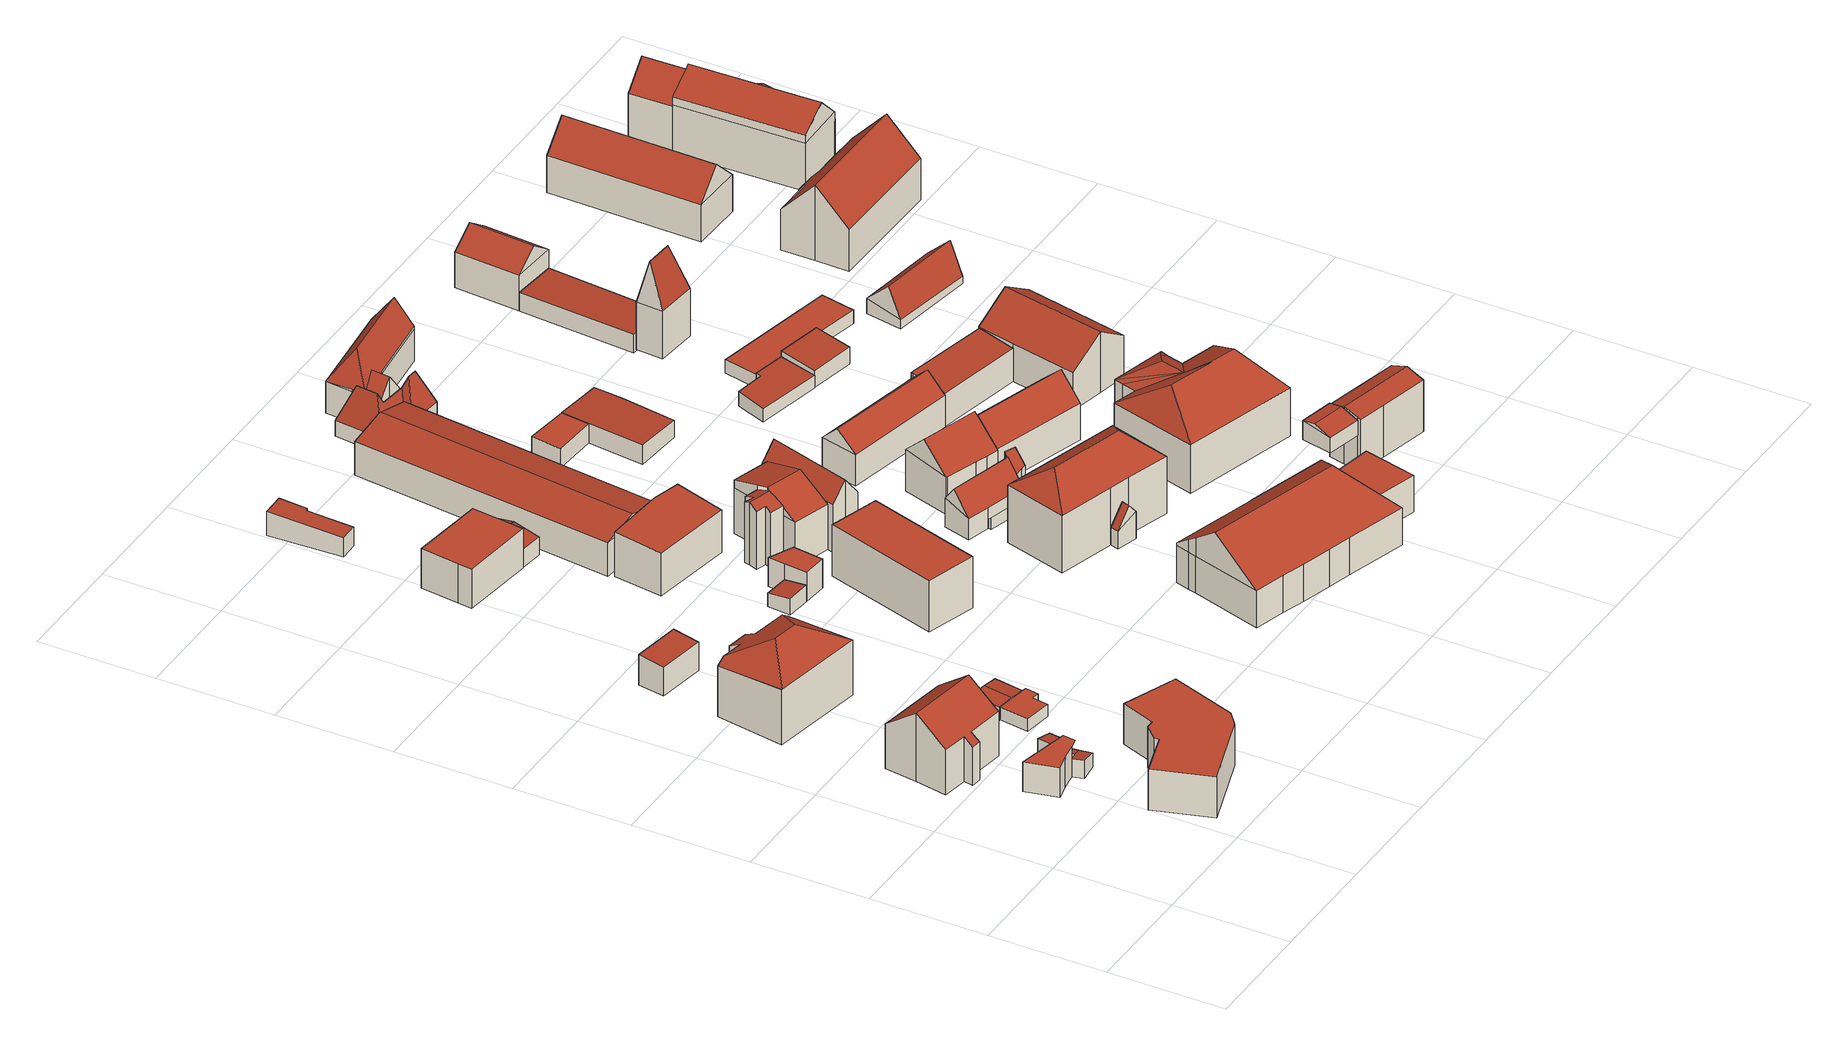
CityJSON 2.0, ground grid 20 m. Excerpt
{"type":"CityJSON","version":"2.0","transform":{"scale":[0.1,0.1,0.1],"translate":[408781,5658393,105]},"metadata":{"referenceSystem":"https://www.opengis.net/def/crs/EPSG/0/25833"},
"CityObjects":{
"building1":{"type":"Building","attributes":{"Dachtyp_tdc":"tdcGableRoof","Gemeindeschluessel":14612000,"Dachneigung":37.03,"QualitaetDacherkennung":81,"Geometrietyp2DReferenz":"3000","measuredHeight":12.24,"function":"31001_9998","roofType":"3100"},"geometry":[{"type":"Solid","lod":"2","boundaries":[[[[0,1,2,3]],[[1,4,5,2]],[[4,6,7,5]],[[6,8,9,7]],[[8,10,11,9]],[[10,12,13,11]],[[12,14,15,13]],[[14,16,17,15]],[[16,18,19,17]],[[18,0,3,19]],[[14,12,10,8]],[[8,6,4,1,0,18,16,14]],[[3,2,5,7,9,11,13,15,17,19]]]],"semantics":{"surfaces":[{"type":"WallSurface"},{"type":"RoofSurface"},{"type":"GroundSurface"}],"values":[[0,0,0,0,0,0,0,0,0,0,1,1,2]]}}]},
"building2":{"type":"Building","attributes":{"Gemeindeschluessel":14612000,"Geometrietyp2DReferenz":"3000","function":"31001_9998","roofType":"9999"},"children":["building2-1","building2-2","building2-3"]},
"building2-1":{"type":"BuildingPart","attributes":{"Dachtyp_tdc":"tdcPolyFlatRoof","Dachneigung":12.46,"QualitaetDacherkennung":69,"Geometrietyp2DReferenz":"3000","measuredHeight":3.25,"roofType":"2100"},"parents":["building2"],"geometry":[{"type":"MultiSurface","lod":"2","boundaries":[[[20,21,22,23,24]],[[25,26,27,28,29]],[[24,23,26,25]],[[23,22,27,26]],[[24,25,29,20]]],"semantics":{"surfaces":[{"type":"RoofSurface"},{"type":"GroundSurface"},{"type":"WallSurface"}],"values":[0,1,2,2,2]}}]},
"building2-2":{"type":"BuildingPart","attributes":{"Dachtyp_tdc":"tdcPolyFlatRoof","Dachneigung":0,"QualitaetDacherkennung":27,"Geometrietyp2DReferenz":"3000","measuredHeight":5.3,"roofType":"1000"},"parents":["building2"],"geometry":[{"type":"MultiSurface","lod":"2","boundaries":[[[30,31,32,33,34]],[[35,36,37,27,22]],[[36,38,39,37]],[[38,30,34,39]],[[38,36,35,40,31,30]],[[34,33,28,27,37,39]]],"semantics":{"surfaces":[{"type":"WallSurface"},{"type":"RoofSurface"},{"type":"GroundSurface"}],"values":[0,0,0,0,1,2]}}]},
"building2-3":{"type":"BuildingPart","attributes":{"Dachtyp_tdc":"tdcPolyFlatRoof","Dachneigung":10.41,"QualitaetDacherkennung":54,"Geometrietyp2DReferenz":"3000","measuredHeight":2.76,"roofType":"2100"},"parents":["building2"],"geometry":[{"type":"MultiSurface","lod":"2","boundaries":[[[41,42,43,44]],[[42,45,46,43]],[[45,47,48,46]],[[47,20,29,48]],[[32,49,50,33]],[[49,51,52,50]],[[51,41,44,52]],[[51,49,32,21,20,47,45,42,41]],[[44,43,46,48,29,28,33,50,52]]],"semantics":{"surfaces":[{"type":"WallSurface"},{"type":"RoofSurface"},{"type":"GroundSurface"}],"values":[0,0,0,0,0,0,0,1,2]}}]},
"building3":{"type":"Building","attributes":{"Dachtyp_tdc":"tdcPolyFlatRoof","Gemeindeschluessel":14612000,"Dachneigung":0,"QualitaetDacherkennung":83,"Geometrietyp2DReferenz":"3000","measuredHeight":7.29,"function":"31001_9998","roofType":"1000"},"geometry":[{"type":"Solid","lod":"2","boundaries":[[[[53,54,55,56]],[[54,57,58,55]],[[57,59,60,58]],[[59,61,62,60]],[[61,63,64,62]],[[63,65,66,64]],[[65,67,68,66]],[[67,69,70,68]],[[69,71,72,70]],[[71,53,56,72]],[[71,69,67,65,63,61,59,57,54,53]],[[56,55,58,60,62,64,66,68,70,72]]]],"semantics":{"surfaces":[{"type":"WallSurface"},{"type":"RoofSurface"},{"type":"GroundSurface"}],"values":[[0,0,0,0,0,0,0,0,0,0,1,2]]}}]},
"building4":{"type":"Building","attributes":{"Dachtyp_tdc":"tdcFreeFormRoof","Gemeindeschluessel":14612000,"Dachneigung":29.68,"QualitaetDacherkennung":54,"Geometrietyp2DReferenz":"3000","measuredHeight":13.3,"function":"31001_9998","roofType":"5000"},"geometry":[{"type":"Solid","lod":"2","boundaries":[[[[73,74,75,76]],[[74,77,78,75]],[[77,79,80,78]],[[79,81,82,80]],[[81,83,84,82]],[[83,85,86,84]],[[85,87,88,86]],[[87,73,76,88]],[[89,90,74,91]],[[87,85,92,93]],[[87,93,89,91,73]],[[93,92,83,81,79,77,90,89]],[[74,73,91]],[[85,83,92]],[[77,74,90]],[[76,75,78,80,82,84,86,88]]]],"semantics":{"surfaces":[{"type":"WallSurface"},{"type":"RoofSurface"},{"type":"GroundSurface"}],"values":[[0,0,0,0,0,0,0,0,1,1,1,1,0,0,0,2]]}}]},
"building5":{"type":"Building","attributes":{"Dachtyp_tdc":"tdcPolyFlatRoof","Gemeindeschluessel":14612000,"Dachneigung":3.24,"QualitaetDacherkennung":75,"Geometrietyp2DReferenz":"3000","measuredHeight":5.41,"function":"31001_9998","roofType":"2100"},"geometry":[{"type":"Solid","lod":"2","boundaries":[[[[94,95,96,97]],[[95,98,99,96]],[[98,100,101,99]],[[100,94,97,101]],[[100,98,95,94]],[[97,96,99,101]]]],"semantics":{"surfaces":[{"type":"WallSurface"},{"type":"RoofSurface"},{"type":"GroundSurface"}],"values":[[0,0,0,0,1,2]]}}]},
"building6":{"type":"Building","attributes":{"Gemeindeschluessel":14612000,"Dachorientierung":0,"MittlereTraufHoehe":115.05,"ObjektHoehe":2.23,"BodenHoehe":112.82,"Geometrietyp2DReferenz":"3000","BezugspunktDach":"2000","AbsoluteHoehe":115.05,"Dachflaeche":27.82,"measuredHeight":2.23,"function":"31001_9998","storeysAboveGround":1},"geometry":[{"type":"MultiSurface","lod":"2","boundaries":[[[102,103,104,105,106,107,108]],[[108,107,109,110]],[[107,106,111,109]],[[106,105,112,111]],[[105,104,113,112]],[[104,103,114,113]],[[103,102,115,114]],[[102,108,110,115]],[[110,109,111,112,113,114,115]]],"semantics":{"surfaces":[{"type":"RoofSurface"},{"type":"WallSurface"},{"type":"GroundSurface"}],"values":[0,1,1,1,1,1,1,1,2]}}]},
"building7":{"type":"Building","attributes":{"Gemeindeschluessel":14612000,"Dachneigung":81.96,"Dachorientierung":9.38,"MittlereTraufHoehe":114.86,"QualitaetDacherkennung":91,"ObjektHoehe":2.61,"BodenHoehe":112.64,"Geometrietyp2DReferenz":"3000","AbsoluteHoehe":115.25,"Dachflaeche":28.86,"measuredHeight":2.61,"function":"31001_9998","roofType":"3100","storeysAboveGround":1},"geometry":[{"type":"MultiSurface","lod":"2","boundaries":[[[116,117,118,119]],[[117,120,121,118]],[[120,122,123,121]],[[122,116,119,123]],[[120,117,124]],[[116,122,125]],[[117,116,125,124]],[[122,120,124,125]],[[119,118,121,123]]],"semantics":{"surfaces":[{"type":"WallSurface"},{"type":"RoofSurface"},{"type":"GroundSurface"}],"values":[0,0,0,0,0,0,1,1,2]}}]},
"building8":{"type":"Building","attributes":{"Dachtyp_tdc":"tdcPolyFlatRoof","Gemeindeschluessel":14612000,"Dachneigung":0,"QualitaetDacherkennung":66,"Geometrietyp2DReferenz":"3000","measuredHeight":7.03,"function":"31001_9998","roofType":"1000"},"geometry":[{"type":"Solid","lod":"2","boundaries":[[[[126,127,128,129]],[[127,130,131,128]],[[130,132,133,131]],[[132,134,135,133]],[[134,136,137,135]],[[136,126,129,137]],[[136,134,132,130,127,126]],[[129,128,131,133,135,137]]]],"semantics":{"surfaces":[{"type":"WallSurface"},{"type":"RoofSurface"},{"type":"GroundSurface"}],"values":[[0,0,0,0,0,0,1,2]]}}]},
"building9":{"type":"Building","attributes":{"Dachtyp_tdc":"tdcPolyFlatRoof","Gemeindeschluessel":14612000,"Dachneigung":7.62,"QualitaetDacherkennung":81,"Geometrietyp2DReferenz":"3000","measuredHeight":2.92,"function":"31001_9998","roofType":"2100"},"geometry":[{"type":"Solid","lod":"2","boundaries":[[[[138,139,140,141]],[[139,142,143,140]],[[142,144,145,143]],[[144,138,141,145]],[[144,142,139,138]],[[141,140,143,145]]]],"semantics":{"surfaces":[{"type":"WallSurface"},{"type":"RoofSurface"},{"type":"GroundSurface"}],"values":[[0,0,0,0,1,2]]}}]},
"building10":{"type":"Building","attributes":{"Dachtyp_tdc":"tdcPolyFlatRoof","Gemeindeschluessel":14612000,"Dachneigung":4.09,"QualitaetDacherkennung":91,"Geometrietyp2DReferenz":"3000","measuredHeight":4.33,"function":"31001_9998","roofType":"2100"},"geometry":[{"type":"Solid","lod":"2","boundaries":[[[[146,147,148,149]],[[147,150,151,148]],[[150,152,153,151]],[[152,154,155,153]],[[154,156,157,155]],[[156,146,149,157]],[[156,154,152,150,147,146]],[[149,148,151,153,155,157]]]],"semantics":{"surfaces":[{"type":"WallSurface"},{"type":"RoofSurface"},{"type":"GroundSurface"}],"values":[[0,0,0,0,0,0,1,2]]}}]},
"building11":{"type":"Building","attributes":{"Dachtyp_tdc":"tdcPolyFlatRoof","Gemeindeschluessel":14612000,"Dachneigung":0,"QualitaetDacherkennung":78,"Geometrietyp2DReferenz":"3000","measuredHeight":5.17,"function":"31001_9998","roofType":"1000"},"geometry":[{"type":"Solid","lod":"2","boundaries":[[[[158,159,141,140]],[[159,160,161,141]],[[160,162,163,161]],[[162,164,165,163]],[[164,158,140,165]],[[164,162,160,159,158]],[[140,141,161,163,165]]]],"semantics":{"surfaces":[{"type":"WallSurface"},{"type":"RoofSurface"},{"type":"GroundSurface"}],"values":[[0,0,0,0,0,1,2]]}}]},
"building12":{"type":"Building","attributes":{"Dachtyp_tdc":"tdcPolyFlatRoof","Gemeindeschluessel":14612000,"Dachneigung":11.57,"QualitaetDacherkennung":84,"Geometrietyp2DReferenz":"3000","measuredHeight":4.16,"function":"31001_9998","roofType":"2100"},"geometry":[{"type":"Solid","lod":"2","boundaries":[[[[166,167,168,169]],[[167,170,171,168]],[[170,172,173,171]],[[172,166,169,173]],[[172,170,167,166]],[[169,168,171,173]]]],"semantics":{"surfaces":[{"type":"WallSurface"},{"type":"RoofSurface"},{"type":"GroundSurface"}],"values":[[0,0,0,0,1,2]]}}]},
"building13":{"type":"Building","attributes":{"Dachtyp_tdc":"tdcPolyFlatRoof","Gemeindeschluessel":14612000,"Dachneigung":0,"QualitaetDacherkennung":33,"Geometrietyp2DReferenz":"3000","measuredHeight":9.21,"function":"31001_9998","roofType":"1000"},"geometry":[{"type":"Solid","lod":"2","boundaries":[[[[174,175,176,177]],[[175,178,179,176]],[[178,180,181,179]],[[180,174,177,181]],[[180,178,175,174]],[[177,176,179,181]]]],"semantics":{"surfaces":[{"type":"WallSurface"},{"type":"RoofSurface"},{"type":"GroundSurface"}],"values":[[0,0,0,0,1,2]]}}]},
"building14":{"type":"Building","attributes":{"Dachtyp_tdc":"tdcPolyFlatRoof","Gemeindeschluessel":14612000,"Dachneigung":11.7,"QualitaetDacherkennung":75,"Geometrietyp2DReferenz":"3000","measuredHeight":4.23,"function":"31001_9998","roofType":"2100"},"geometry":[{"type":"Solid","lod":"2","boundaries":[[[[167,182,133,135]],[[182,183,184,133]],[[183,170,185,184]],[[170,167,135,185]],[[170,183,182,167]],[[135,133,184,185]]]],"semantics":{"surfaces":[{"type":"WallSurface"},{"type":"RoofSurface"},{"type":"GroundSurface"}],"values":[[0,0,0,0,1,2]]}}]},
"building15":{"type":"Building","attributes":{"Dachtyp_tdc":"tdcPolyFlatRoof","Gemeindeschluessel":14612000,"Dachneigung":2.87,"QualitaetDacherkennung":82,"Geometrietyp2DReferenz":"3000","measuredHeight":7.99,"function":"31001_9998","roofType":"2100"},"geometry":[{"type":"Solid","lod":"2","boundaries":[[[[186,187,188,189]],[[187,190,191,188]],[[190,192,193,191]],[[192,194,195,193]],[[194,186,189,195]],[[194,192,190,187,186]],[[189,188,191,193,195]]]],"semantics":{"surfaces":[{"type":"WallSurface"},{"type":"RoofSurface"},{"type":"GroundSurface"}],"values":[[0,0,0,0,0,1,2]]}}]},
"building16":{"type":"Building","attributes":{"Gemeindeschluessel":14612000,"Geometrietyp2DReferenz":"3000","function":"31001_9998","roofType":"9999"},"children":["building16-1","building16-2","building16-3"]},
"building16-1":{"type":"BuildingPart","attributes":{"Dachtyp_tdc":"tdcGableRoof","Dachneigung":16.23,"QualitaetDacherkennung":48,"Geometrietyp2DReferenz":"3000","measuredHeight":11.47,"roofType":"3100"},"parents":["building16"],"geometry":[{"type":"MultiSurface","lod":"2","boundaries":[[[196,197,198,199]],[[197,200,201,198]],[[202,203,204,205]],[[203,206,207,204]],[[196,208,209,210,211,212,197]],[[213,214,210,209,215]],[[203,213,215,216,206]],[[217,214,202]],[[202,214,213,203]],[[197,212,200]],[[198,201,218,205,204,207,199]]],"semantics":{"surfaces":[{"type":"WallSurface"},{"type":"RoofSurface"},{"type":"GroundSurface"}],"values":[0,0,0,0,1,1,0,0,0,0,2]}}]},
"building16-2":{"type":"BuildingPart","attributes":{"Dachtyp_tdc":"tdcGableRoof","Dachneigung":51.75,"QualitaetDacherkennung":57,"Geometrietyp2DReferenz":"3000","measuredHeight":11.79,"roofType":"3100"},"parents":["building16"],"geometry":[{"type":"MultiSurface","lod":"2","boundaries":[[[219,220,221,222]],[[220,223,199,221]],[[223,196,199]],[[216,207,206]],[[216,224,225,207]],[[224,226,227,225]],[[226,228,229,227]],[[228,230,231,229]],[[230,219,222,231]],[[226,224,216,208,223,220,219]],[[219,230,228,226]],[[222,221,199,207,225,227,229,231]]],"semantics":{"surfaces":[{"type":"WallSurface"},{"type":"RoofSurface"},{"type":"GroundSurface"}],"values":[0,0,0,0,0,0,0,0,0,1,1,2]}}]},
"building16-3":{"type":"BuildingPart","attributes":{"Dachtyp_tdc":"tdcGableRoof","Dachneigung":27.98,"QualitaetDacherkennung":37,"Geometrietyp2DReferenz":"3000","measuredHeight":11.15,"roofType":"3100"},"parents":["building16"],"geometry":[{"type":"MultiSurface","lod":"2","boundaries":[[[232,217,202,205,233]],[[234,235,236,201,200,212]],[[235,237,238,236]],[[237,239,240,238]],[[239,241,242,240]],[[241,243,244,242]],[[243,245,246,244]],[[245,232,233,246]],[[241,239,237,235,234,211]],[[211,217,232,245,243,241]],[[233,205,218,201,236,238,240,242,244,246]]],"semantics":{"surfaces":[{"type":"WallSurface"},{"type":"RoofSurface"},{"type":"GroundSurface"}],"values":[0,0,0,0,0,0,0,0,1,1,2]}}]},
"building17":{"type":"Building","attributes":{"Dachtyp_tdc":"tdcFreeFormRoof","Gemeindeschluessel":14612000,"Dachneigung":14.49,"QualitaetDacherkennung":58,"Geometrietyp2DReferenz":"3000","measuredHeight":7.7,"function":"31001_9998","roofType":"5000"},"geometry":[{"type":"Solid","lod":"2","boundaries":[[[[247,248,249,250]],[[248,251,252,249]],[[251,253,254,252]],[[253,255,256,254]],[[255,257,258,256]],[[257,247,250,258]],[[259,260,248,247]],[[255,253,251,260,259,257]],[[251,248,260]],[[247,257,259]],[[250,249,252,254,256,258]]]],"semantics":{"surfaces":[{"type":"WallSurface"},{"type":"RoofSurface"},{"type":"GroundSurface"}],"values":[[0,0,0,0,0,0,1,1,0,0,2]]}}]},
"building18":{"type":"Building","attributes":{"Dachtyp_tdc":"tdcFreeFormRoof","Gemeindeschluessel":14612000,"Dachneigung":35.22,"QualitaetDacherkennung":88,"Geometrietyp2DReferenz":"3000","measuredHeight":12.81,"function":"31001_9998","roofType":"5000"},"geometry":[{"type":"Solid","lod":"2","boundaries":[[[[261,262,263,264]],[[262,265,266,263]],[[265,267,268,266]],[[267,269,270,268]],[[269,271,272,270]],[[271,273,274,272]],[[273,275,276,274]],[[275,277,278,276]],[[277,279,280,278]],[[279,281,282,280]],[[281,283,284,282]],[[283,285,286,284]],[[285,287,288,286]],[[287,289,290,288]],[[289,261,264,290]],[[289,291,292,293,294]],[[295,296,297,298,299,300,301,294,293]],[[289,294,301,269,267,265,262,261]],[[271,300,299,273]],[[269,301,300,271]],[[273,299,298,275]],[[277,297,296,279]],[[275,298,297,277]],[[279,296,295,281]],[[281,295,293,283]],[[283,293,292,285]],[[285,292,291,287]],[[287,291,289]],[[264,263,266,268,270,272,274,276,278,280,282,284,286,288,290]]]],"semantics":{"surfaces":[{"type":"WallSurface"},{"type":"RoofSurface"},{"type":"GroundSurface"}],"values":[[0,0,0,0,0,0,0,0,0,0,0,0,0,0,0,1,1,1,0,0,0,0,0,0,0,0,0,0,2]]}}]},
"building19":{"type":"Building","attributes":{"Dachtyp_tdc":"tdcGableRoof","Gemeindeschluessel":14612000,"Dachneigung":56.48,"QualitaetDacherkennung":6,"Geometrietyp2DReferenz":"3000","measuredHeight":6.57,"function":"31001_9998","roofType":"3100"},"geometry":[{"type":"Solid","lod":"2","boundaries":[[[[302,303,304,305]],[[303,306,307,304]],[[306,308,309,307]],[[308,302,305,309]],[[306,303,310]],[[302,308,311]],[[303,302,311,310]],[[308,306,310,311]],[[305,304,307,309]]]],"semantics":{"surfaces":[{"type":"WallSurface"},{"type":"RoofSurface"},{"type":"GroundSurface"}],"values":[[0,0,0,0,0,0,1,1,2]]}}]},
"building20":{"type":"Building","attributes":{"Dachtyp_tdc":"tdcFreeFormRoof","Gemeindeschluessel":14612000,"Dachneigung":53.01,"QualitaetDacherkennung":78,"Geometrietyp2DReferenz":"3000","measuredHeight":7.67,"function":"31001_9998","roofType":"5000"},"geometry":[{"type":"Solid","lod":"2","boundaries":[[[[312,313,314,315]],[[313,316,317,314]],[[316,318,319,317]],[[318,320,321,319]],[[320,322,323,321]],[[322,324,325,323]],[[324,326,327,325]],[[326,328,329,327]],[[328,312,315,329]],[[322,320,318,316,313,330,331]],[[326,324,331,330,312,328]],[[313,312,330]],[[324,322,331]],[[315,314,317,319,321,323,325,327,329]]]],"semantics":{"surfaces":[{"type":"WallSurface"},{"type":"RoofSurface"},{"type":"GroundSurface"}],"values":[[0,0,0,0,0,0,0,0,0,1,1,0,0,2]]}}]},
"building21":{"type":"Building","attributes":{"Dachtyp_tdc":"tdcHipRoof","Gemeindeschluessel":14612000,"Dachneigung":34.06,"QualitaetDacherkennung":65,"Geometrietyp2DReferenz":"3000","measuredHeight":14.07,"function":"31001_9998","roofType":"3200"},"geometry":[{"type":"Solid","lod":"2","boundaries":[[[[332,333,334,335]],[[333,336,307,334]],[[336,337,304,307]],[[337,338,339,304]],[[338,340,341,339]],[[340,332,335,341]],[[333,332,342]],[[340,338,343]],[[332,340,343,342]],[[338,337,336,333,342,343]],[[335,334,307,304,339,341]]]],"semantics":{"surfaces":[{"type":"WallSurface"},{"type":"RoofSurface"},{"type":"GroundSurface"}],"values":[[0,0,0,0,0,0,1,1,1,1,2]]}}]},
"building22":{"type":"Building","attributes":{"Dachtyp_tdc":"tdcPolyFlatRoof","Gemeindeschluessel":14612000,"Dachneigung":43.12,"QualitaetDacherkennung":33,"Geometrietyp2DReferenz":"3000","measuredHeight":2.06,"function":"31001_9998","roofType":"2100"},"geometry":[{"type":"Solid","lod":"2","boundaries":[[[[344,345,346,347]],[[345,348,349,346]],[[348,350,351,349]],[[350,352,351]],[[353,354,352]],[[353,344,347,354]],[[353,352,350,348,345,344]],[[347,346,349,351,352,354]]]],"semantics":{"surfaces":[{"type":"WallSurface"},{"type":"RoofSurface"},{"type":"GroundSurface"}],"values":[[0,0,0,0,0,0,1,2]]}}]},
"building23":{"type":"Building","attributes":{"Dachtyp_tdc":"tdcPolyFlatRoof","Gemeindeschluessel":14612000,"Dachneigung":48.69,"QualitaetDacherkennung":48,"Geometrietyp2DReferenz":"3000","measuredHeight":5.27,"function":"31001_9998","roofType":"2100"},"geometry":[{"type":"Solid","lod":"2","boundaries":[[[[316,355,356,357]],[[355,358,359,356]],[[358,360,361,359]],[[360,316,357,361]],[[360,358,355,316]],[[357,356,359,361]]]],"semantics":{"surfaces":[{"type":"WallSurface"},{"type":"RoofSurface"},{"type":"GroundSurface"}],"values":[[0,0,0,0,1,2]]}}]},
"building24":{"type":"Building","attributes":{"Dachtyp_tdc":"tdcPolyFlatRoof","Gemeindeschluessel":14612000,"Dachneigung":0,"QualitaetDacherkennung":76,"Geometrietyp2DReferenz":"3000","measuredHeight":3.32,"function":"31001_9998","roofType":"1000"},"geometry":[{"type":"Solid","lod":"2","boundaries":[[[[362,363,364,365]],[[366,367,368,369]],[[365,364,367,366]],[[364,363,368,367]],[[363,362,369,368]],[[362,365,366,369]]]],"semantics":{"surfaces":[{"type":"RoofSurface"},{"type":"GroundSurface"},{"type":"WallSurface"}],"values":[[0,1,2,2,2,2]]}}]},
"building25":{"type":"Building","attributes":{"Dachtyp_tdc":"tdcPolyFlatRoof","Gemeindeschluessel":14612000,"Dachneigung":51.68,"QualitaetDacherkennung":16,"Geometrietyp2DReferenz":"3000","measuredHeight":8.31,"function":"31001_9998","roofType":"2100"},"geometry":[{"type":"Solid","lod":"2","boundaries":[[[[324,370,371,351]],[[370,372,373,371]],[[372,374,375,373]],[[374,376,377,375]],[[376,378,352,377]],[[378,324,351,352]],[[378,376,374,372,370,324]],[[351,371,373,375,377,352]]]],"semantics":{"surfaces":[{"type":"WallSurface"},{"type":"RoofSurface"},{"type":"GroundSurface"}],"values":[[0,0,0,0,0,0,1,2]]}}]},
"building26":{"type":"Building","attributes":{"Dachtyp_tdc":"tdcFreeFormRoof","Gemeindeschluessel":14612000,"Dachneigung":68.93,"QualitaetDacherkennung":12,"Geometrietyp2DReferenz":"3000","measuredHeight":8.72,"function":"31001_9998","roofType":"5000"},"geometry":[{"type":"Solid","lod":"2","boundaries":[[[[379,380,254,256]],[[380,381,252,254]],[[381,382,383,252]],[[382,384,385,383]],[[384,386,387,385]],[[386,388,389,387]],[[388,390,391,389]],[[390,392,393,391]],[[392,394,395,393]],[[394,379,256,395]],[[396,397,398,394,392]],[[396,392,390]],[[397,396,390,388]],[[399,400,401,398,397,388,386]],[[402,403,399,386,384]],[[402,384,382]],[[403,402,382,381]],[[400,399,403,381,380]],[[401,400,380,379]],[[398,401,379,394]],[[256,254,252,383,385,387,389,391,393,395]]]],"semantics":{"surfaces":[{"type":"WallSurface"},{"type":"RoofSurface"},{"type":"GroundSurface"}],"values":[[0,0,0,0,0,0,0,0,0,0,1,1,1,1,1,1,1,1,1,1,2]]}}]},
"building27":{"type":"Building","attributes":{"Dachtyp_tdc":"tdcFreeFormRoof","Gemeindeschluessel":14612000,"Dachneigung":43.69,"QualitaetDacherkennung":80,"Geometrietyp2DReferenz":"3000","measuredHeight":11.08,"function":"31001_9998","roofType":"5000"},"geometry":[{"type":"Solid","lod":"2","boundaries":[[[[404,405,406,407]],[[405,408,409,406]],[[408,410,411,409]],[[410,412,413,411]],[[412,414,415,413]],[[414,416,417,415]],[[416,418,419,417]],[[418,404,407,419]],[[420,418,416,414,421]],[[405,404,420,421,412,410,408]],[[414,412,421]],[[404,418,420]],[[407,406,409,411,413,415,417,419]]]],"semantics":{"surfaces":[{"type":"WallSurface"},{"type":"RoofSurface"},{"type":"GroundSurface"}],"values":[[0,0,0,0,0,0,0,0,1,1,0,0,2]]}}]},
"building28":{"type":"Building","attributes":{"Dachtyp_tdc":"tdcPolyFlatRoof","Gemeindeschluessel":14612000,"Dachneigung":2.88,"QualitaetDacherkennung":92,"Geometrietyp2DReferenz":"3000","measuredHeight":3.5,"function":"31001_9998","roofType":"2100"},"geometry":[{"type":"Solid","lod":"2","boundaries":[[[[422,423,367,424]],[[423,425,366,367]],[[425,426,427,366]],[[426,428,429,427]],[[428,430,431,429]],[[430,422,424,431]],[[430,428,426,425,423,422]],[[424,367,366,427,429,431]]]],"semantics":{"surfaces":[{"type":"WallSurface"},{"type":"RoofSurface"},{"type":"GroundSurface"}],"values":[[0,0,0,0,0,0,1,2]]}}]},
"building29":{"type":"Building","attributes":{"Dachtyp_tdc":"tdcPolyFlatRoof","Gemeindeschluessel":14612000,"Dachneigung":0,"QualitaetDacherkennung":31,"Geometrietyp2DReferenz":"3000","measuredHeight":6.57,"function":"31001_9998","roofType":"1000"},"geometry":[{"type":"Solid","lod":"2","boundaries":[[[[432,433,434,435]],[[433,436,437,434]],[[436,438,439,437]],[[438,432,435,439]],[[438,436,433,432]],[[435,434,437,439]]]],"semantics":{"surfaces":[{"type":"WallSurface"},{"type":"RoofSurface"},{"type":"GroundSurface"}],"values":[[0,0,0,0,1,2]]}}]},
"building30":{"type":"Building","attributes":{"Dachtyp_tdc":"tdcGableRoof","Gemeindeschluessel":14612000,"Dachneigung":41.77,"QualitaetDacherkennung":76,"Geometrietyp2DReferenz":"3000","measuredHeight":8.64,"function":"31001_9998","roofType":"3100"},"geometry":[{"type":"Solid","lod":"2","boundaries":[[[[440,441,442,443]],[[441,444,445,442]],[[444,446,447,445]],[[446,440,443,447]],[[444,441,448]],[[440,446,449]],[[441,440,449,448]],[[446,444,448,449]],[[443,442,445,447]]]],"semantics":{"surfaces":[{"type":"WallSurface"},{"type":"RoofSurface"},{"type":"GroundSurface"}],"values":[[0,0,0,0,0,0,1,1,2]]}}]},
"building31":{"type":"Building","attributes":{"Gemeindeschluessel":14612000,"Geometrietyp2DReferenz":"3000","function":"31001_9998","roofType":"9999"},"children":["building31-1","building31-2"]},
"building31-1":{"type":"BuildingPart","attributes":{"Dachtyp_tdc":"tdcHipAndGableRoof","Dachneigung":53.29,"QualitaetDacherkennung":79,"Geometrietyp2DReferenz":"3000","measuredHeight":10.51,"roofType":"5000"},"parents":["building31"],"geometry":[{"type":"MultiSurface","lod":"2","boundaries":[[[450,451,452,453]],[[451,454,455,452]],[[454,456,457,455]],[[456,458,459,457]],[[458,460,461,462,459]],[[454,463,464,465]],[[466,467,468,465,464,469,470,471]],[[472,454,465,468]],[[456,472,468,467,458]],[[454,472,456]],[[450,473,464,463,451]],[[458,467,466,460]],[[451,463,454]],[[462,474,453,452,455,457,459]]],"semantics":{"surfaces":[{"type":"WallSurface"},{"type":"RoofSurface"},{"type":"GroundSurface"}],"values":[0,0,0,0,0,1,1,1,0,0,0,0,0,2]}}]},
"building31-2":{"type":"BuildingPart","attributes":{"Dachtyp_tdc":"tdcGableRoof","Dachneigung":53.74,"QualitaetDacherkennung":60,"Geometrietyp2DReferenz":"3000","measuredHeight":8.81,"roofType":"3100"},"parents":["building31"],"geometry":[{"type":"MultiSurface","lod":"2","boundaries":[[[475,476,477,478]],[[476,479,480,477]],[[479,473,450,453,480]],[[461,481,482,462]],[[481,475,478,482]],[[483,469,473,479,476]],[[476,475,481,461,484,471,483]],[[478,477,480,453,474,462,482]]],"semantics":{"surfaces":[{"type":"WallSurface"},{"type":"RoofSurface"},{"type":"GroundSurface"}],"values":[0,0,0,0,0,1,1,2]}}]},
"building32":{"type":"Building","attributes":{"Dachtyp_tdc":"tdcGableRoof","Gemeindeschluessel":14612000,"Dachneigung":44.16,"QualitaetDacherkennung":77,"Geometrietyp2DReferenz":"3000","measuredHeight":10.58,"function":"31001_9998","roofType":"3100"},"geometry":[{"type":"Solid","lod":"2","boundaries":[[[[485,486,487,488]],[[486,489,490,487]],[[489,491,492,490]],[[491,493,494,492]],[[493,485,488,494]],[[495,496,497,498]],[[489,499,497,496,491]],[[486,499,489]],[[485,498,497,499,486]],[[493,495,498,485]],[[491,496,495,493]],[[488,487,490,492,494]]]],"semantics":{"surfaces":[{"type":"WallSurface"},{"type":"RoofSurface"},{"type":"GroundSurface"}],"values":[[0,0,0,0,0,1,1,0,0,0,0,2]]}}]},
"building33":{"type":"Building","attributes":{"Dachtyp_tdc":"tdcPolyFlatRoof","Gemeindeschluessel":14612000,"Dachneigung":3.14,"QualitaetDacherkennung":74,"Geometrietyp2DReferenz":"3000","measuredHeight":2.68,"function":"31001_9998","roofType":"2100"},"geometry":[{"type":"Solid","lod":"2","boundaries":[[[[500,501,502,503]],[[501,504,505,502]],[[504,506,507,505]],[[506,508,509,507]],[[508,510,511,509]],[[510,512,513,511]],[[512,500,503,513]],[[512,510,508,506,504,501,500]],[[503,502,505,507,509,511,513]]]],"semantics":{"surfaces":[{"type":"WallSurface"},{"type":"RoofSurface"},{"type":"GroundSurface"}],"values":[[0,0,0,0,0,0,0,1,2]]}}]},
"building34":{"type":"Building","attributes":{"Dachtyp_tdc":"tdcFreeFormRoof","Gemeindeschluessel":14612000,"Dachneigung":32.87,"QualitaetDacherkennung":34,"Geometrietyp2DReferenz":"3000","measuredHeight":13.75,"function":"31001_9998","roofType":"5000"},"geometry":[{"type":"Solid","lod":"2","boundaries":[[[[514,515,516]],[[515,514,517]],[[518,516,515,519]],[[518,519,520]],[[521,522,516,518,520,523]],[[521,523,524]],[[525,526,527,528,529,530,531,532,533,534]],[[517,514,535]],[[523,520,526,525]],[[520,519,527,526]],[[519,515,528,527]],[[515,517,529,528]],[[517,535,530,529]],[[535,536,531,530]],[[536,537,532,531]],[[537,538,533,532]],[[538,524,534,533]],[[524,523,525,534]],[[514,522,521,524,538]],[[539,540,514,538,537]],[[539,537,536]],[[540,539,536,535]],[[540,535,514]],[[514,516,522]]]],"semantics":{"surfaces":[{"type":"RoofSurface"},{"type":"GroundSurface"},{"type":"WallSurface"}],"values":[[0,0,0,0,0,0,1,0,2,2,2,2,2,2,2,2,2,2,0,0,0,0,0,0]]}}]},
"building35":{"type":"Building","attributes":{"Dachtyp_tdc":"tdcPolyFlatRoof","Gemeindeschluessel":14612000,"Dachneigung":24.64,"QualitaetDacherkennung":62,"Geometrietyp2DReferenz":"3000","measuredHeight":2.21,"function":"31001_9998","roofType":"2100"},"geometry":[{"type":"Solid","lod":"2","boundaries":[[[[541,542,543,544]],[[542,545,487,543]],[[545,546,488,487]],[[546,541,544,488]],[[546,545,542,541]],[[544,543,487,488]]]],"semantics":{"surfaces":[{"type":"WallSurface"},{"type":"RoofSurface"},{"type":"GroundSurface"}],"values":[[0,0,0,0,1,2]]}}]},
"building36":{"type":"Building","attributes":{"Dachtyp_tdc":"tdcPolyFlatRoof","Gemeindeschluessel":14612000,"Dachneigung":6.88,"QualitaetDacherkennung":71,"Geometrietyp2DReferenz":"3000","measuredHeight":6.69,"function":"31001_9998","roofType":"2100"},"geometry":[{"type":"Solid","lod":"2","boundaries":[[[[547,548,549,550]],[[548,551,552,549]],[[551,553,554,552]],[[553,555,556,554]],[[555,547,550,556]],[[555,553,551,548,547]],[[550,549,552,554,556]]]],"semantics":{"surfaces":[{"type":"WallSurface"},{"type":"RoofSurface"},{"type":"GroundSurface"}],"values":[[0,0,0,0,0,1,2]]}}]},
"building37":{"type":"Building","attributes":{"Dachtyp_tdc":"tdcGableRoof","Gemeindeschluessel":14612000,"Dachneigung":19.71,"QualitaetDacherkennung":81,"Geometrietyp2DReferenz":"3000","measuredHeight":3.79,"function":"31001_9998","roofType":"3100"},"geometry":[{"type":"Solid","lod":"2","boundaries":[[[[557,558,559,560]],[[558,561,562,559]],[[561,563,564,562]],[[563,557,560,564]],[[561,558,565]],[[557,563,566]],[[558,557,566,565]],[[563,561,565,566]],[[560,559,562,564]]]],"semantics":{"surfaces":[{"type":"WallSurface"},{"type":"RoofSurface"},{"type":"GroundSurface"}],"values":[[0,0,0,0,0,0,1,1,2]]}}]},
"building38":{"type":"Building","attributes":{"Dachtyp_tdc":"tdcPolyFlatRoof","Gemeindeschluessel":14612000,"Dachneigung":5.07,"QualitaetDacherkennung":74,"Geometrietyp2DReferenz":"3000","measuredHeight":3.64,"function":"31001_9998","roofType":"2100"},"geometry":[{"type":"Solid","lod":"2","boundaries":[[[[567,568,569,570]],[[568,571,572,569]],[[571,573,574,572]],[[573,567,570,574]],[[573,571,568,567]],[[570,569,572,574]]]],"semantics":{"surfaces":[{"type":"WallSurface"},{"type":"RoofSurface"},{"type":"GroundSurface"}],"values":[[0,0,0,0,1,2]]}}]},
"building39":{"type":"Building","attributes":{"Dachtyp_tdc":"tdcFreeFormRoof","Gemeindeschluessel":14612000,"Dachneigung":73.95,"QualitaetDacherkennung":6,"Geometrietyp2DReferenz":"3000","measuredHeight":16.61,"function":"31001_9998","roofType":"5000"},"geometry":[{"type":"Solid","lod":"2","boundaries":[[[[575,576,577,578]],[[576,579,580,577]],[[579,581,582,580]],[[581,575,578,582]],[[583,584,581,579]],[[583,579,576]],[[584,583,576,575]],[[584,575,581]],[[578,577,580,582]]]],"semantics":{"surfaces":[{"type":"WallSurface"},{"type":"RoofSurface"},{"type":"GroundSurface"}],"values":[[0,0,0,0,1,0,1,1,2]]}}]},
"building40":{"type":"Building","attributes":{"Dachtyp_tdc":"tdcPolyFlatRoof","Gemeindeschluessel":14612000,"Dachneigung":0,"QualitaetDacherkennung":84,"Geometrietyp2DReferenz":"3000","measuredHeight":2.46,"function":"31001_9998","roofType":"1000"},"geometry":[{"type":"Solid","lod":"2","boundaries":[[[[585,586,511,587]],[[586,588,509,511]],[[588,589,507,509]],[[589,590,591,507]],[[590,592,593,591]],[[592,594,595,593]],[[594,596,597,595]],[[596,585,587,597]],[[596,594,592,590,589,588,586,585]],[[587,511,509,507,591,593,595,597]]]],"semantics":{"surfaces":[{"type":"WallSurface"},{"type":"RoofSurface"},{"type":"GroundSurface"}],"values":[[0,0,0,0,0,0,0,0,1,2]]}}]},
"building41":{"type":"Building","attributes":{"Dachtyp_tdc":"tdcGableRoof","Gemeindeschluessel":14612000,"Dachneigung":32.88,"QualitaetDacherkennung":64,"Geometrietyp2DReferenz":"3000","measuredHeight":10.74,"function":"31001_9998","roofType":"3100"},"geometry":[{"type":"Solid","lod":"2","boundaries":[[[[598,599,600,554]],[[599,601,602,600]],[[601,603,604,602]],[[603,605,606,604]],[[605,607,608,606]],[[607,609,610,608]],[[609,611,556,610]],[[611,598,554,556]],[[607,605,603,601]],[[601,599,598,611,609,607]],[[554,600,602,604,606,608,610,556]]]],"semantics":{"surfaces":[{"type":"WallSurface"},{"type":"RoofSurface"},{"type":"GroundSurface"}],"values":[[0,0,0,0,0,0,0,0,1,1,2]]}}]},
"building42":{"type":"Building","attributes":{"Dachtyp_tdc":"tdcGableRoof","Gemeindeschluessel":14612000,"Dachneigung":20.18,"QualitaetDacherkennung":77,"Geometrietyp2DReferenz":"3000","measuredHeight":10.29,"function":"31001_9998","roofType":"3100"},"geometry":[{"type":"Solid","lod":"2","boundaries":[[[[612,613,614,615]],[[613,616,617,614]],[[616,618,619,617]],[[618,620,621,619]],[[620,622,623,621]],[[622,624,625,623]],[[624,626,627,625]],[[626,628,629,627]],[[628,612,615,629]],[[624,622,620,618,616]],[[616,613,612,628,626,624]],[[615,614,617,619,621,623,625,627,629]]]],"semantics":{"surfaces":[{"type":"WallSurface"},{"type":"RoofSurface"},{"type":"GroundSurface"}],"values":[[0,0,0,0,0,0,0,0,0,1,1,2]]}}]},
"building43":{"type":"Building","attributes":{"Dachtyp_tdc":"tdcPolyFlatRoof","Gemeindeschluessel":14612000,"Dachneigung":2.95,"QualitaetDacherkennung":78,"Geometrietyp2DReferenz":"3000","measuredHeight":3.3,"function":"31001_9998","roofType":"2100"},"geometry":[{"type":"Solid","lod":"2","boundaries":[[[[630,631,632,633]],[[631,634,635,632]],[[634,636,637,635]],[[636,638,639,637]],[[638,630,633,639]],[[638,636,634,631,630]],[[633,632,635,637,639]]]],"semantics":{"surfaces":[{"type":"WallSurface"},{"type":"RoofSurface"},{"type":"GroundSurface"}],"values":[[0,0,0,0,0,1,2]]}}]},
"building44":{"type":"Building","attributes":{"Dachtyp_tdc":"tdcGableRoof","Gemeindeschluessel":14612000,"Dachneigung":36.18,"QualitaetDacherkennung":85,"Geometrietyp2DReferenz":"3000","measuredHeight":9.36,"function":"31001_9998","roofType":"3100"},"geometry":[{"type":"Solid","lod":"2","boundaries":[[[[640,641,642,635]],[[641,643,644,642]],[[643,645,637,644]],[[645,640,635,637]],[[643,641,646]],[[640,645,647]],[[641,640,647,646]],[[645,643,646,647]],[[635,642,644,637]]]],"semantics":{"surfaces":[{"type":"WallSurface"},{"type":"RoofSurface"},{"type":"GroundSurface"}],"values":[[0,0,0,0,0,0,1,1,2]]}}]},
"building45":{"type":"Building","attributes":{"Dachtyp_tdc":"tdcGableRoof","Gemeindeschluessel":14612000,"Dachneigung":43.22,"QualitaetDacherkennung":7,"Geometrietyp2DReferenz":"3000","measuredHeight":6.57,"function":"31001_9998","roofType":"3100"},"geometry":[{"type":"Solid","lod":"2","boundaries":[[[[648,649,650,651]],[[649,652,653,650]],[[652,654,655,653]],[[654,648,651,655]],[[652,649,656]],[[648,654,657]],[[649,648,657,656]],[[654,652,656,657]],[[651,650,653,655]]]],"semantics":{"surfaces":[{"type":"WallSurface"},{"type":"RoofSurface"},{"type":"GroundSurface"}],"values":[[0,0,0,0,0,0,1,1,2]]}}]},
"building46":{"type":"Building","attributes":{"Gemeindeschluessel":14612000,"Dachtyp_tdc":"tdcGableRoof","Dachneigung":44.8,"QualitaetDacherkennung":87,"Geometrietyp2DReferenz":"3000","measuredHeight":11.11,"function":"31001_9998","roofType":"3100"},"geometry":[{"type":"Solid","lod":"2","boundaries":[[[[658,659,660,661]],[[659,662,663,660]],[[662,664,665,663]],[[664,658,661,665]],[[662,659,666]],[[658,664,667]],[[659,658,667,666]],[[664,662,666,667]],[[661,660,663,665]]]],"semantics":{"surfaces":[{"type":"WallSurface"},{"type":"RoofSurface"},{"type":"GroundSurface"}],"values":[[0,0,0,0,0,0,1,1,2]]}}]},
"building47":{"type":"Building","attributes":{"Dachtyp_tdc":"tdcGableRoof","Gemeindeschluessel":14612000,"Dachneigung":47.3,"QualitaetDacherkennung":72,"Geometrietyp2DReferenz":"3000","measuredHeight":13.38,"function":"31001_9998","roofType":"3100"},"geometry":[{"type":"Solid","lod":"2","boundaries":[[[[668,669,670,671]],[[669,672,673,670]],[[672,674,675,673]],[[674,676,677,675]],[[676,678,679,677]],[[678,680,681,679]],[[680,682,683,681]],[[682,684,685,683]],[[684,686,687,685]],[[686,688,689,687]],[[688,690,691,689]],[[690,668,671,691]],[[686,684,682,680]],[[680,678,676,674,672,669,668,690,688,686]],[[671,670,673,675,677,679,681,683,685,687,689,691]]]],"semantics":{"surfaces":[{"type":"WallSurface"},{"type":"RoofSurface"},{"type":"GroundSurface"}],"values":[[0,0,0,0,0,0,0,0,0,0,0,0,1,1,2]]}}]},
"building48":{"type":"Building","attributes":{"Gemeindeschluessel":14612000,"Geometrietyp2DReferenz":"3000","function":"31001_9998","roofType":"9999"},"children":["building48-1","building48-2","building48-3"]},
"building48-1":{"type":"BuildingPart","attributes":{"Dachtyp_tdc":"tdcGableRoof","Dachneigung":12.15,"QualitaetDacherkennung":15,"Geometrietyp2DReferenz":"3000","measuredHeight":9.62,"roofType":"3100"},"parents":["building48"],"geometry":[{"type":"MultiSurface","lod":"2","boundaries":[[[692,693,694,695]],[[693,696,697,694]],[[696,698,699,697]],[[696,693,700]],[[693,692,701,702,700]],[[698,696,700,702,703]],[[695,694,697,699]]],"semantics":{"surfaces":[{"type":"WallSurface"},{"type":"RoofSurface"},{"type":"GroundSurface"}],"values":[0,0,0,0,1,1,2]}}]},
"building48-2":{"type":"BuildingPart","attributes":{"Dachtyp_tdc":"tdcGableRoof","Dachneigung":44.98,"QualitaetDacherkennung":51,"Geometrietyp2DReferenz":"3000","measuredHeight":12.8,"roofType":"3100"},"parents":["building48"],"geometry":[{"type":"MultiSurface","lod":"2","boundaries":[[[704,705,706,707,708]],[[705,709,692,695,706]],[[710,711,712,699,698]],[[711,713,714,715,712]],[[716,717,718,719,720,721]],[[710,703,701,709,705,722,719,718]],[[704,722,705]],[[711,717,716,713]],[[710,718,717,711]],[[715,707,706,695,699,712]]],"semantics":{"surfaces":[{"type":"WallSurface"},{"type":"RoofSurface"},{"type":"GroundSurface"}],"values":[0,0,0,0,1,1,0,0,0,2]}}]},
"building48-3":{"type":"BuildingPart","attributes":{"Dachtyp_tdc":"tdcGableRoof","Dachneigung":45.08,"QualitaetDacherkennung":66,"Geometrietyp2DReferenz":"3000","measuredHeight":12.44,"roofType":"3100"},"parents":["building48"],"geometry":[{"type":"MultiSurface","lod":"2","boundaries":[[[714,723,724,715]],[[723,725,726,724]],[[725,708,707,726]],[[725,723,727]],[[723,714,728,721,720,727]],[[708,725,727,720,729]],[[715,724,726,707]]],"semantics":{"surfaces":[{"type":"WallSurface"},{"type":"RoofSurface"},{"type":"GroundSurface"}],"values":[0,0,0,0,1,1,2]}}]}
},
"vertices":[
[63,358,145],[46,360,145],[46,360,77],[63,358,77],[48,376,157],[48,376,77],[5,383,157],[5,383,77],[14,438,199],[14,438,77],[22,494,157],[22,494,77],[149,474,156],[149,474,77],[140,418,199],[140,418,77],[131,363,157],[131,363,77],[65,373,157],[65,373,77],
[168,249,103],[152,246,106],[134,242,110],[140,223,110],[171,227,103],[171,227,78],[140,223,78],[134,242,78],[152,246,78],[168,249,78],
[66,287,131],[155,268,131],[155,268,106],[155,268,78],[66,287,78],[134,242,131],[106,237,131],[106,237,78],[79,231,131],[79,231,78],[152,246,131],
[186,285,101],[180,285,102],[180,285,78],[186,285,78],[176,269,102],[176,269,78],[165,265,104],[165,265,78],[162,314,106],[162,314,78],[189,309,101],[189,309,78],
[139,1,154],[109,99,154],[109,99,81],[139,1,81],[184,122,154],[184,122,81],[184,130,154],[184,130,81],[206,153,154],[206,153,81],[220,153,154],[220,153,81],[242,213,154],[242,213,81],[335,177,154],[335,177,81],[296,63,154],[296,63,81],[272,43,154],[272,43,81],
[5,659,174],[26,778,165],[26,778,75],[5,659,75],[78,769,175],[78,769,75],[81,789,164],[81,789,75],[119,783,164],[119,783,75],[115,763,175],[115,763,75],[190,750,165],[190,750,75],[170,630,174],[170,630,75],[75,708,208],[41,776,175],[6,659,174],[176,752,175],[121,700,208],
[129,909,126],[121,862,123],[121,862,72],[129,909,72],[38,876,123],[38,876,72],[46,922,126],[46,922,72],
[207,356,100],[255,348,100],[259,376,100],[272,374,100],[276,397,100],[270,398,100],[215,407,100],[270,398,78],[215,407,78],[276,397,78],[272,374,78],[259,376,78],[255,348,78],[207,356,78],
[278,449,99],[270,398,99],[270,398,76],[278,449,76],[215,407,99],[215,407,76],[224,458,99],[224,458,76],[243,402,102],[251,453,102],
[111,1239,135],[114,1263,135],[114,1263,65],[111,1239,65],[123,1330,135],[123,1330,65],[252,1314,135],[252,1314,65],[247,1269,135],[247,1269,65],[241,1223,135],[241,1223,65],
[361,849,95],[357,810,100],[357,810,71],[361,849,71],[314,814,100],[314,814,71],[318,854,95],[318,854,71],
[173,1551,101],[175,1472,96],[175,1472,62],[173,1551,62],[142,1471,96],[142,1471,62],[137,1598,105],[137,1598,62],[177,1599,105],[177,1599,62],[178,1552,101],[178,1552,62],
[357,810,123],[361,849,123],[364,878,123],[364,878,71],[406,858,123],[406,858,71],[399,806,123],[399,806,71],
[241,1223,98],[247,1269,107],[247,1269,66],[241,1223,66],[287,1264,107],[287,1264,66],[281,1218,98],[281,1218,66],
[458,586,164],[372,612,164],[372,612,72],[458,586,72],[432,808,164],[432,808,72],[518,782,164],[518,782,72],
[252,1314,98],[292,1309,98],[292,1309,65],[287,1264,65],
[271,1007,144],[282,1092,148],[282,1092,68],[271,1007,68],[388,1083,148],[388,1083,68],[436,1070,148],[436,1070,68],[413,983,144],[413,983,68],
[492,848,151],[427,867,151],[427,867,70],[492,848,70],[435,892,151],[435,892,70],[450,944,151],[463,990,151],[463,990,70],[450,944,70],[529,970,151],[529,970,70],[494,854,155],[509,904,185],[444,923,185],[442,918,182],[435,892,166],[463,990,165],[450,944,179],[529,970,165],[529,970,156],[450,944,171],[442,918,70],
[513,830,188],[489,837,155],[489,837,70],[513,830,70],[492,848,155],[533,981,156],[533,981,70],[556,974,188],[556,974,70],[582,967,154],[582,967,70],[539,823,153],[539,823,70],
[426,951,171],[426,951,70],[435,892,168],[410,899,168],[410,899,70],[414,910,174],[414,910,70],[396,915,173],[396,915,70],[401,930,182],[401,930,70],[404,940,178],[404,940,70],[421,934,178],[421,934,70],
[283,1104,123],[337,1559,123],[337,1559,63],[283,1104,63],[403,1551,139],[403,1551,63],[464,1545,123],[464,1545,63],[462,1531,123],[462,1531,63],[410,1089,123],[410,1089,63],[346,1096,140],[400,1551,140],
[796,137,142],[756,148,142],[756,148,76],[796,137,76],[703,163,142],[703,163,76],[663,175,142],[663,175,76],[609,190,142],[609,190,76],[645,313,142],[645,313,76],[649,327,142],[649,327,76],[656,351,142],[656,351,76],[750,324,142],[750,324,76],[801,309,142],[801,309,76],[809,307,142],[809,307,76],[948,267,142],[948,267,76],[939,236,142],[939,236,76],[915,151,142],[915,151,76],[902,106,142],[902,106,76],[915,151,144],[939,236,146],[948,267,147],[871,206,204],[809,307,147],[801,309,147],[750,324,147],[656,351,147],[649,327,165],[645,313,175],[634,274,204],
[693,469,106],[697,484,106],[697,484,75],[693,469,75],[733,474,124],[733,474,75],[729,459,124],[729,459,75],[720,477,141],[715,463,141],
[609,675,111],[622,722,126],[622,722,74],[609,675,74],[708,698,127],[708,698,74],[730,692,126],[730,692,74],[729,680,143],[729,680,74],[728,677,148],[728,677,74],[724,657,128],[724,657,74],[720,645,111],[720,645,74],[649,664,111],[649,664,74],[617,704,151],[728,674,151],
[840,559,178],[809,451,177],[809,451,75],[840,559,75],[733,474,177],[697,484,177],[598,512,177],[598,512,75],[629,620,178],[629,620,75],[785,518,216],[654,556,216],
[647,658,96],[649,664,90],[649,664,75],[647,658,75],[720,645,90],[720,645,75],[724,657,77],[724,657,75],[738,656,75],[732,635,96],[732,635,75],
[713,719,103],[713,719,75],[708,698,75],[734,712,104],[734,712,75],[730,692,127],[730,692,75],
[503,1352,100],[495,1299,100],[572,1294,100],[578,1343,100],[578,1343,66],[572,1294,66],[495,1299,66],[503,1352,66],
[728,677,153],[728,677,75],[729,680,158],[729,680,75],[750,674,156],[750,674,75],[746,655,131],[746,655,75],[738,656,130],
[462,1531,91],[464,1545,91],[403,1551,91],[412,1633,91],[412,1633,63],[457,1628,91],[457,1628,63],[452,1578,91],[452,1578,63],[513,1572,91],[513,1572,63],[513,1576,91],[513,1576,63],[531,1574,91],[531,1574,63],[526,1524,91],[526,1524,63],[521,1566,114],[521,1562,114],[505,1549,151],[434,1564,133],[482,1559,132],[488,1551,151],[432,1608,150],[428,1571,150],
[755,706,136],[734,712,136],[734,712,71],[755,706,71],[713,719,136],[713,719,71],[658,737,137],[658,737,71],[655,738,137],[655,738,71],[680,820,145],[680,820,71],[781,789,145],[781,789,71],[778,781,153],[778,781,71],[769,752,182],[669,783,182],
[561,1197,101],[572,1294,101],[561,1197,66],[578,1343,101],[664,1335,97],[664,1335,66],[659,1285,97],[659,1285,66],[645,1190,97],[645,1190,66],
[1006,223,143],[984,131,143],[984,131,77],[1006,223,77],[915,151,143],[915,151,77],[939,236,143],[939,236,77],
[855,849,127],[656,891,127],[656,891,71],[855,849,71],[667,953,131],[667,953,71],[868,910,132],[868,910,71],[662,925,158],[862,882,158],
[455,1606,117],[457,1628,117],[457,1628,61],[455,1606,61],[461,1676,117],[461,1676,61],[634,1694,117],[634,1694,61],[643,1626,117],[643,1626,61],[517,1612,117],[517,1612,99],[517,1612,61],[457,1628,121],[455,1606,122],[496,1643,166],[517,1612,122],[643,1626,123],[639,1658,166],[457,1606,122],[479,1608,122],[500,1611,122],[634,1694,118],[455,1606,119],[479,1608,61],
[513,1572,99],[476,1576,149],[476,1576,61],[513,1572,61],[452,1578,118],[452,1578,61],[513,1576,99],[513,1576,61],[479,1608,149],[504,1611,117],
[941,731,139],[928,690,139],[928,690,73],[941,731,73],[918,656,139],[918,656,73],[755,706,139],[755,706,73],[778,781,139],[778,781,73],[778,781,145],[767,745,179],[930,695,179],[941,731,145],[928,690,174],
[740,1092,92],[759,1144,95],[759,1144,69],[740,1092,69],[811,1135,95],[811,1135,69],[813,1144,96],[813,1144,69],[864,1133,96],[864,1133,69],[868,1132,96],[868,1132,69],[854,1068,92],[854,1068,69],
[997,525,190],[962,588,157],[1016,490,208],[969,613,157],[936,513,208],[920,600,157],[877,448,157],[1063,477,208],[1017,491,208],[1079,391,157],[1122,543,157],[1079,391,71],[877,448,71],[920,600,71],[962,588,71],[969,613,71],[974,629,71],[1071,604,71],[1065,589,71],[1058,561,71],[1122,543,71],[974,629,157],[1071,604,157],[1065,589,157],[1058,561,157],[1050,593,167],[1009,568,189],
[956,726,95],[944,685,75],[944,685,73],[956,726,73],[928,690,75],[941,731,95],
[855,849,131],[868,910,139],[868,910,72],[855,849,72],[869,914,139],[869,914,72],[1019,881,139],[1019,881,72],[1006,817,131],[1006,817,72],
[1129,305,97],[1069,318,97],[1069,318,70],[1129,305,70],[1081,371,104],[1081,371,70],[1140,358,104],[1140,358,70],[1076,348,108],[1135,335,108],
[854,1068,100],[868,1132,106],[868,1132,70],[854,1068,70],[947,1116,106],[947,1116,70],[933,1052,100],[933,1052,70],
[891,1298,149],[819,1305,149],[819,1305,64],[891,1298,64],[823,1351,149],[823,1351,64],[896,1345,149],[896,1345,64],[821,1328,230],[870,1324,230],
[947,1116,93],[868,1132,93],[947,1116,69],[864,1133,93],[813,1144,93],[825,1203,93],[825,1203,69],[1042,1158,93],[1042,1158,69],[1030,1099,93],[1030,1099,69],[957,1114,93],[957,1114,69],
[1019,881,140],[1020,883,140],[1020,883,72],[1080,871,180],[1080,871,72],[1132,860,147],[1132,860,72],[1095,680,146],[1095,680,72],[1043,690,180],[1043,690,72],[982,703,139],[982,703,72],[1006,817,139],
[1128,299,100],[1129,305,102],[1129,305,8],[1128,299,8],[1134,330,111],[1134,330,8],[1140,358,101],[1140,358,8],[1188,347,101],[1188,347,8],[1275,328,100],[1275,328,8],[1270,299,111],[1270,299,8],[1264,268,100],[1264,268,8],[1178,288,100],[1178,288,8],
[823,1351,93],[816,1352,94],[816,1352,61],[823,1351,61],[832,1553,94],[832,1553,61],[914,1548,90],[914,1548,61],[896,1345,90],[896,1345,61],
[832,1553,124],[840,1666,124],[840,1666,61],[923,1661,123],[923,1661,61],[914,1548,123],[880,1663,154],[872,1550,154],
[1195,1006,84],[1047,1029,88],[1047,1029,72],[1195,1006,72],[1058,1092,99],[1058,1092,72],[1208,1072,97],[1208,1072,72],[1051,1051,138],[1200,1029,138],
[1125,1407,122],[1129,1669,122],[1129,1669,56],[1125,1407,56],[1221,1668,122],[1221,1668,56],[1217,1405,122],[1217,1405,56],[1175,1669,167],[1171,1406,167],
[1235,1303,118],[1274,1302,118],[1274,1302,57],[1235,1303,57],[1278,1302,118],[1278,1302,57],[1278,1292,129],[1278,1292,57],[1311,1292,129],[1311,1292,57],[1377,1290,129],[1377,1290,57],[1377,1233,191],[1377,1233,57],[1376,1175,131],[1376,1175,57],[1161,1178,131],[1161,1178,57],[1162,1236,191],[1162,1236,57],[1162,1294,129],[1162,1294,57],[1235,1293,129],[1235,1293,57],
[1413,1515,129],[1418,1515,129],[1418,1515,48],[1413,1515,48],[1422,1344,118],[1422,1344,48],[1418,1343,118],[1418,1343,48],[1420,1464,144],[1414,1499,134],[1415,1464,144],[1416,1417,134],
[1405,1564,134],[1412,1564,134],[1412,1564,48],[1405,1564,48],[1405,1564,129],[1413,1515,134],[1418,1343,134],[1325,1341,134],[1325,1341,48],[1319,1561,134],[1319,1561,131],[1319,1561,48],[1319,1561,148],[1325,1341,148],[1376,1342,176],[1370,1563,176],[1362,1562,172],[1359,1562,170],[1405,1564,141],
[1317,1635,131],[1317,1635,48],[1403,1637,129],[1403,1637,48],[1360,1636,172],[1322,1561,134],[1400,1563,134]
]}
